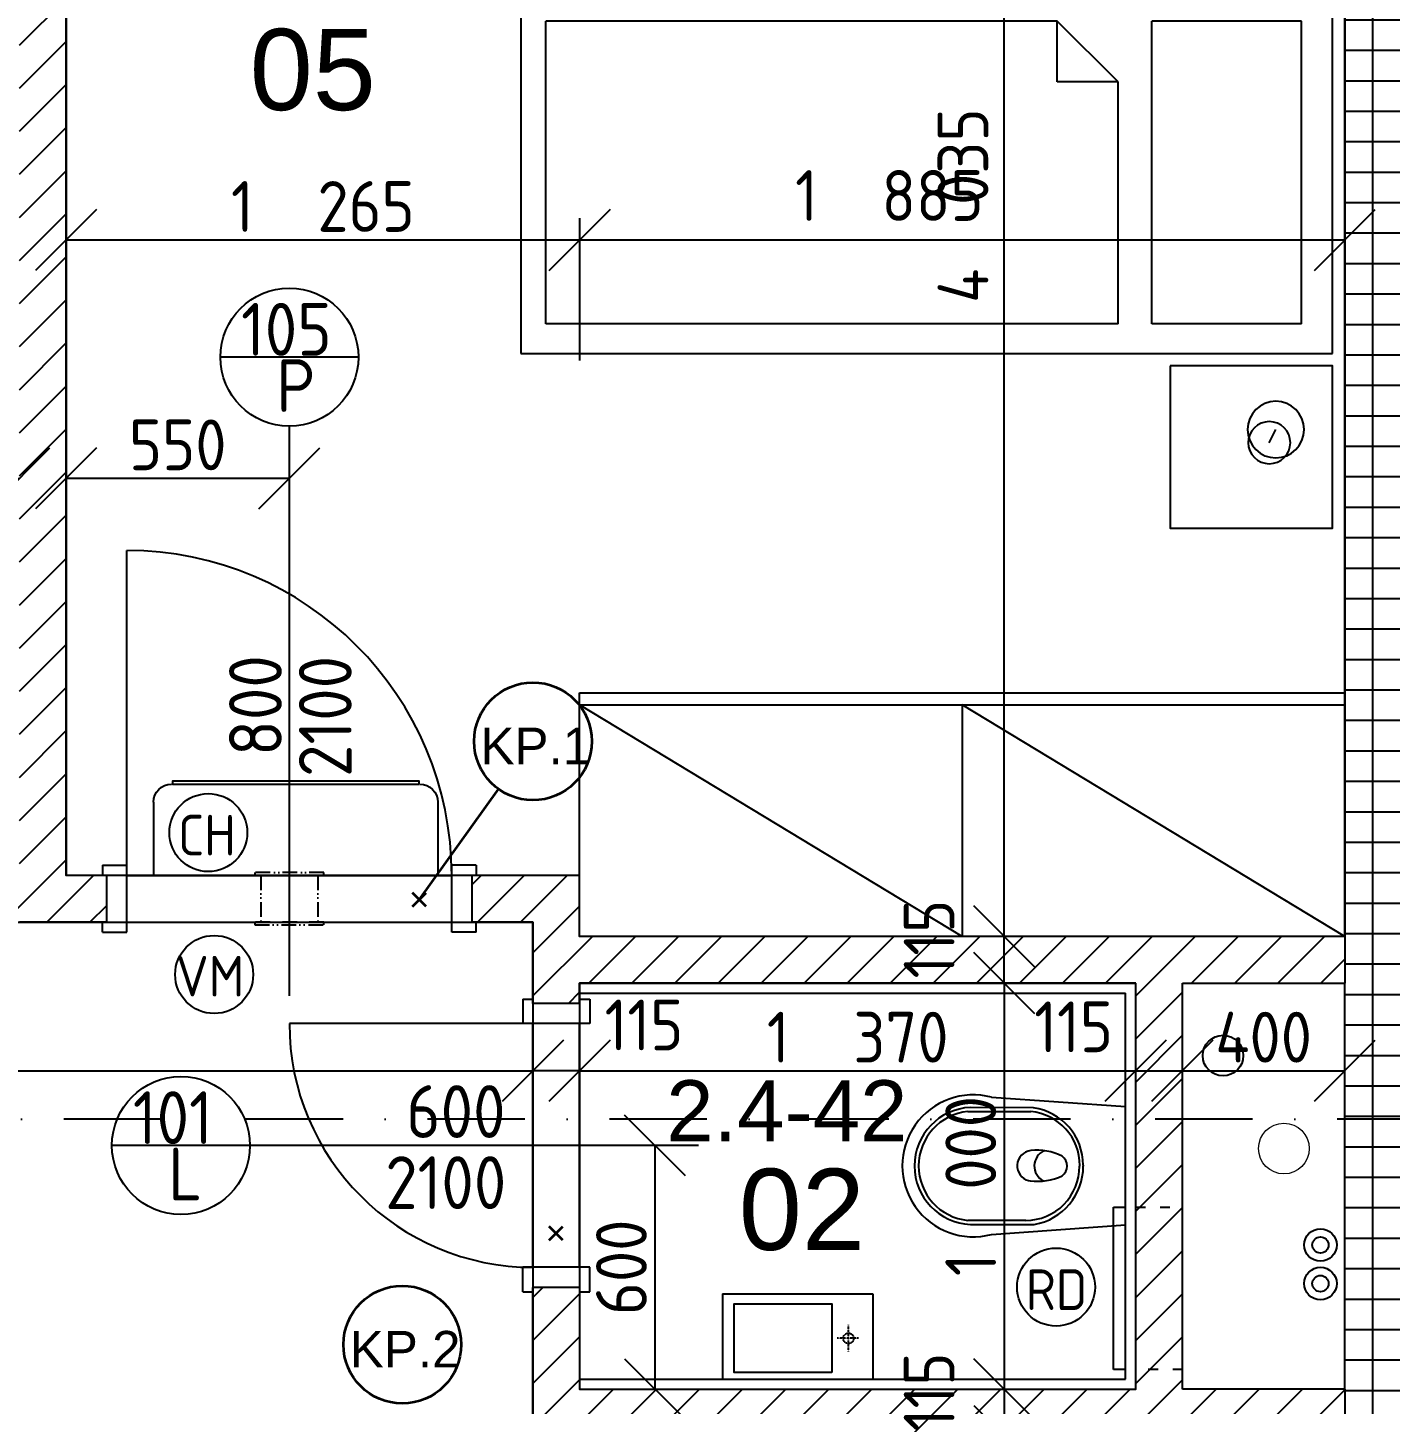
# Model space of a CAD drawing. Extents: x 4511820 to 5180432, y -1526536 to -944957.
# Drawn here: x 5139437 to 5142795, y -1204802 to -1201411 of the extents above; entities that cross this region are included whole.
import ezdxf

# ---------------------------------------------------------------- set-up
doc = ezdxf.new("R2010")
doc.units = 0
doc.header["$MEASUREMENT"] = 0
for name, pattern in [('ACAD_ISO03W100', [30, 12, -18]), ('ACAD_ISO12W100', [22, 12, -3, 0.5, -3, 0.5, -3]), ('BODKOCIARKOVANA_3', [5.6, 3, -1.3, 0, -1.3]), ('DASHED', [0.75, 0.5, -0.25])]:
    doc.linetypes.add(name, pattern=pattern)
doc.layers.get('0').update_dxf_attribs({"linetype": 'CONTINUOUS'})
doc.layers.get('Defpoints').update_dxf_attribs({"color": 61, "linetype": 'CONTINUOUS'})
for name, color, linetype in [('DVERE', 45, 'CONTINUOUS'), ('KÓTY', 4, 'CONTINUOUS'), ('MÚRY', 1, 'CONTINUOUS'), ('osi', 253, 'CONTINUOUS'), ('Plochy', 41, 'CONTINUOUS'), ('POPIS', 7, 'CONTINUOUS'), ('TENKÁ', 7, 'CONTINUOUS'), ('tzb', 153, 'CONTINUOUS'), ('Z-Kúrenie', 101, 'CONTINUOUS'), ('ZARIADENIE', 47, 'CONTINUOUS'), ('ZARIADOVACIE', 144, 'CONTINUOUS'), ('ZZ-chladenie', 133, 'CONTINUOUS'), ('zz-vetr', 52, 'CONTINUOUS'), ('ŠRAFY', 82, 'CONTINUOUS')]:
    doc.layers.add(name, color=color, linetype=linetype)
doc.layers.add('preklady', color=74, linetype='CONTINUOUS', lineweight=35)
doc.layers.add('zz-kanal-splaskova', color=37, linetype='CONTINUOUS', lineweight=18)
doc.styles.add('ARIAL', font='arial.ttf')
doc.styles.add('STYLE1', font='isocp.shx')
doc.dimstyles.new('STANDARD-50', dxfattribs={"dimtxt": 125, "dimasz": 150, "dimexe": 10, "dimexo": 200, "dimgap": 20, "dimtad": 1, "dimdsep": 46, "dimlunit": 6, "dimtxsty": 'STYLE1', "dimblk1": 'OBLIQUE', "dimblk2": 'OBLIQUE', "dimsah": 1, "dimcen": 2.5, "dimse1": 1, "dimse2": 1, "dimadec": 0, "dimazin": 0, "dimtfac": 1, "dimtmove": 1, "dimatfit": 3, "dimldrblk": 'OBLIQUE', "dimfxl": 1, "dimtolj": 1, "dimtzin": 0, "dimarcsym": 0})
pattern_1 = [(45, (515270.5, 214751.965), (-53.0330086, 53.0330086), [])]

# ---------------------------------------------------------------- blocks, each defined once
blk = doc.blocks.new('DVOJPOSTEL')
at = {"layer": 'ZARIADENIE', "ltscale": 0.25}
for p, q in [((4444359, -1314665.2), (4444359, -1312665.2)), ((4444359, -1312665.2), (4446159, -1312665.2)), ((4445259, -1312665.2), (4445259, -1314665.2)), ((4446159, -1312665.2), (4446159, -1314665.2)), ((4444139.6, -1312821.2), (4444171.8, -1312805.1)), ((4446378.4, -1312821.2), (4446346.2, -1312805.1)), ((4446159, -1314665.2), (4444359, -1314665.2))]:
    blk.add_line(p, q, dxfattribs=at)
at = {"layer": 'ZARIADENIE', "color": 76, "ltscale": 0.25}
for p, q in [((4444432.3, -1312741.6), (4445177.9, -1312741.6)), ((4444432.3, -1312741.6), (4444432.3, -1313110.9)), ((4445177.9, -1312741.6), (4445177.9, -1313110.9)), ((4446085.7, -1312741.6), (4445340.1, -1312741.6)), ((4445340.1, -1312741.6), (4445340.1, -1313110.9)), ((4446085.7, -1312741.6), (4446085.7, -1313110.9)), ((4444432.3, -1313110.9), (4445177.9, -1313110.9)), ((4446085.7, -1313110.9), (4445340.1, -1313110.9)), ((4444432.3, -1313193.6), (4444432.3, -1314603.6)), ((4444432.3, -1313193.6), (4445027.9, -1313193.6)), ((4445027.9, -1313193.6), (4445177.9, -1313343.6)), ((4445027.9, -1313193.6), (4445027.9, -1313343.6)), ((4445490.1, -1313193.6), (4445340.1, -1313343.6)), ((4446085.7, -1313193.6), (4445490.1, -1313193.6)), ((4445490.1, -1313193.6), (4445490.1, -1313343.6)), ((4446085.7, -1313193.6), (4446085.7, -1314603.6)), ((4445027.9, -1313343.6), (4445177.9, -1313343.6)), ((4445177.9, -1313343.6), (4445177.9, -1314603.6)), ((4445340.1, -1313343.6), (4445340.1, -1314603.6)), ((4445490.1, -1313343.6), (4445340.1, -1313343.6)), ((4444432.3, -1314603.6), (4445177.9, -1314603.6)), ((4446085.7, -1314603.6), (4445340.1, -1314603.6))]:
    blk.add_line(p, q, dxfattribs=at)
at = {"layer": 'ZARIADENIE'}
for points in [[(4444329, -1313065.2), (4443929, -1313065.2), (4443929, -1312665.2), (4444329, -1312665.2)], [(4446189, -1313065.2), (4446589, -1313065.2), (4446589, -1312665.2), (4446189, -1312665.2)]]:
    blk.add_lwpolyline(points, close=True, dxfattribs=at)
at = {"layer": 'ZARIADENIE', "ltscale": 0.25}
for centre, radius in [((4444171.8, -1312805.1), 69.7), ((4446346.2, -1312805.1), 69.7), ((4444139.6, -1312821.2), 51.9), ((4446378.4, -1312821.2), 51.9)]:
    blk.add_circle(centre, radius, dxfattribs=at)
blk = doc.blocks.new('chladn1')
at = {"layer": 'ZZ-chladenie'}
for p, q in [((5354905.5, -1014715.3), (5355085.5, -1014715.3)), ((5355085.5, -1015416.4), (5355085.5, -1014715.3)), ((5354905.5, -1015416.4), (5355085.5, -1015416.4))]:
    blk.add_line(p, q, dxfattribs=at)
blk.add_lwpolyline([(5354860.5, -1015370), (5354853.8, -1015370), (5354853.8, -1014762.8), (5354860.5, -1014762.8)], close=True, dxfattribs=at)
for centre, start, end in [((5354905.5, -1014760.3), 90, 180), ((5354905.5, -1015371.4), 180, 270)]:
    blk.add_arc(centre, 45, start, end, dxfattribs=at)
blk = doc.blocks.new('_OBLIQUE')
at = {"color": 0, "linetype": 'ByBlock'}
blk.add_line((-0.5, -0.5), (0.5, 0.5), dxfattribs=at)
blk = doc.blocks.new('*D28353')
at = {"layer": 'Defpoints', "color": 0}
for p in [(5139417.5, -1202521.5), (5138792.5, -1202806.4), (5139417.5, -1202806.4)]:
    blk.add_point(p, dxfattribs=at)
at = {"layer": 'KÓTY', "color": 0, "lineweight": -2}
blk.add_line((5138792.5, -1202521.5), (5139417.5, -1202521.5), dxfattribs=at)
at = {"layer": 'KÓTY', "color": 0, "linetype": 'ByBlock', "lineweight": -2, "xscale": 150, "yscale": 150, "zscale": 150, "rotation": 180}
blk.add_blockref('_OBLIQUE', (5138792.5, -1202521.5), dxfattribs=at)
at = {"layer": 'KÓTY', "color": 0, "linetype": 'ByBlock', "lineweight": -2, "xscale": 150, "yscale": 150, "zscale": 150}
blk.add_blockref('_OBLIQUE', (5139417.5, -1202521.5), dxfattribs=at)
at = {"layer": 'KÓTY', "color": 0, "insert": (5139105, -1202439), "char_height": 125, "attachment_point": 5, "style": 'STYLE1'}
blk.add_mtext('\\A1;625', dxfattribs=at)
blk = doc.blocks.new('*D28354')
at = {"layer": 'Defpoints', "color": 0}
for p in [(5139532.5, -1202393.1), (5140082.5, -1202393.1), (5139532.5, -1202521.5)]:
    blk.add_point(p, dxfattribs=at)
at = {"layer": 'KÓTY', "color": 0, "lineweight": -2}
blk.add_line((5140082.5, -1202521.5), (5139532.5, -1202521.5), dxfattribs=at)
at = {"layer": 'KÓTY', "color": 0, "linetype": 'ByBlock', "lineweight": -2, "xscale": 150, "yscale": 150, "zscale": 150, "rotation": 180}
blk.add_blockref('_OBLIQUE', (5139532.5, -1202521.5), dxfattribs=at)
at = {"layer": 'KÓTY', "color": 0, "linetype": 'ByBlock', "lineweight": -2, "xscale": 150, "yscale": 150, "zscale": 150}
blk.add_blockref('_OBLIQUE', (5140082.5, -1202521.5), dxfattribs=at)
at = {"layer": 'KÓTY', "color": 0, "insert": (5139807.5, -1202439), "char_height": 125, "attachment_point": 5, "style": 'STYLE1'}
blk.add_mtext('\\A1;550', dxfattribs=at)
blk = doc.blocks.new('*D28385')
at = {"layer": 'Defpoints', "color": 0}
for p in [(5142167.5, -1203764.2), (5141843.5, -1204764.2), (5142167.5, -1204764.2)]:
    blk.add_point(p, dxfattribs=at)
at = {"layer": 'KÓTY', "color": 0, "lineweight": -2}
blk.add_line((5141843.5, -1203764.2), (5141843.5, -1204764.2), dxfattribs=at)
at = {"layer": 'KÓTY', "color": 0, "linetype": 'ByBlock', "lineweight": -2, "xscale": 150, "yscale": 150, "zscale": 150}
for p, rotation in [((5141843.5, -1203764.2), 90), ((5141843.5, -1204764.2), 270)]:
    blk.add_blockref('_OBLIQUE', p, dxfattribs=dict(at, rotation=rotation))
at = {"layer": 'KÓTY', "color": 0, "insert": (5141761, -1204264.2), "char_height": 125, "attachment_point": 5, "rotation": 90, "style": 'STYLE1'}
blk.add_mtext('\\A1;1ﾠ000', dxfattribs=at)
blk = doc.blocks.new('*D28386')
at = {"layer": 'Defpoints', "color": 0}
for p in [(5140797.5, -1203764.2), (5142167.5, -1203764.2), (5142167.5, -1203980)]:
    blk.add_point(p, dxfattribs=at)
at = {"layer": 'KÓTY', "color": 0, "lineweight": -2}
blk.add_line((5140797.5, -1203980), (5142167.5, -1203980), dxfattribs=at)
at = {"layer": 'KÓTY', "color": 0, "linetype": 'ByBlock', "lineweight": -2, "xscale": 150, "yscale": 150, "zscale": 150, "rotation": 180}
blk.add_blockref('_OBLIQUE', (5140797.5, -1203980), dxfattribs=at)
at = {"layer": 'KÓTY', "color": 0, "linetype": 'ByBlock', "lineweight": -2, "xscale": 150, "yscale": 150, "zscale": 150}
blk.add_blockref('_OBLIQUE', (5142167.5, -1203980), dxfattribs=at)
at = {"layer": 'KÓTY', "color": 0, "insert": (5141482.5, -1203897.5), "char_height": 125, "attachment_point": 5, "style": 'STYLE1'}
blk.add_mtext('\\A1;1ﾠ370', dxfattribs=at)
blk = doc.blocks.new('*D28387')
at = {"layer": 'Defpoints', "color": 0}
for p in [(5142167.5, -1203764.2), (5142282.5, -1203764.2), (5142282.5, -1203980)]:
    blk.add_point(p, dxfattribs=at)
at = {"layer": 'KÓTY', "color": 0, "lineweight": -2}
blk.add_line((5142167.5, -1203980), (5142282.5, -1203980), dxfattribs=at)
at = {"layer": 'KÓTY', "color": 0, "linetype": 'ByBlock', "lineweight": -2, "xscale": 150, "yscale": 150, "zscale": 150, "rotation": 180}
blk.add_blockref('_OBLIQUE', (5142167.5, -1203980), dxfattribs=at)
at = {"layer": 'KÓTY', "color": 0, "linetype": 'ByBlock', "lineweight": -2, "xscale": 150, "yscale": 150, "zscale": 150}
blk.add_blockref('_OBLIQUE', (5142282.5, -1203980), dxfattribs=at)
at = {"layer": 'KÓTY', "color": 0, "insert": (5142014.5, -1203872), "char_height": 125, "attachment_point": 5, "style": 'STYLE1'}
blk.add_mtext('\\A1;115', dxfattribs=at)
blk = doc.blocks.new('*D28388')
at = {"layer": 'Defpoints', "color": 0}
for p in [(5142282.5, -1203764.2), (5142682.5, -1203764.2), (5142682.5, -1203980)]:
    blk.add_point(p, dxfattribs=at)
at = {"layer": 'KÓTY', "color": 0, "lineweight": -2}
blk.add_line((5142282.5, -1203980), (5142682.5, -1203980), dxfattribs=at)
at = {"layer": 'KÓTY', "color": 0, "linetype": 'ByBlock', "lineweight": -2, "xscale": 150, "yscale": 150, "zscale": 150, "rotation": 180}
blk.add_blockref('_OBLIQUE', (5142282.5, -1203980), dxfattribs=at)
at = {"layer": 'KÓTY', "color": 0, "linetype": 'ByBlock', "lineweight": -2, "xscale": 150, "yscale": 150, "zscale": 150}
blk.add_blockref('_OBLIQUE', (5142682.5, -1203980), dxfattribs=at)
at = {"layer": 'KÓTY', "color": 0, "insert": (5142482.5, -1203897.5), "char_height": 125, "attachment_point": 5, "style": 'STYLE1'}
blk.add_mtext('\\A1;400', dxfattribs=at)
blk = doc.blocks.new('*D28389')
at = {"layer": 'Defpoints', "color": 0}
for p in [(5140797.5, -1201934.5), (5139532.5, -1203861.2), (5140797.5, -1203861.2)]:
    blk.add_point(p, dxfattribs=at)
at = {"layer": 'KÓTY', "color": 0, "lineweight": -2}
blk.add_line((5139532.5, -1201934.5), (5140797.5, -1201934.5), dxfattribs=at)
at = {"layer": 'KÓTY', "color": 0, "linetype": 'ByBlock', "lineweight": -2, "xscale": 150, "yscale": 150, "zscale": 150, "rotation": 180}
blk.add_blockref('_OBLIQUE', (5139532.5, -1201934.5), dxfattribs=at)
at = {"layer": 'KÓTY', "color": 0, "linetype": 'ByBlock', "lineweight": -2, "xscale": 150, "yscale": 150, "zscale": 150}
blk.add_blockref('_OBLIQUE', (5140797.5, -1201934.5), dxfattribs=at)
at = {"layer": 'KÓTY', "color": 0, "insert": (5140165, -1201852), "char_height": 125, "attachment_point": 5, "style": 'STYLE1'}
blk.add_mtext('\\A1;1ﾠ265', dxfattribs=at)
blk = doc.blocks.new('*D28390')
at = {"layer": 'Defpoints', "color": 0}
for p in [(5142682.5, -1201934.5), (5140797.5, -1203861.2), (5142682.5, -1203861.2)]:
    blk.add_point(p, dxfattribs=at)
at = {"layer": 'KÓTY', "color": 0, "lineweight": -2}
blk.add_line((5140797.5, -1201934.5), (5142682.5, -1201934.5), dxfattribs=at)
at = {"layer": 'KÓTY', "color": 0, "linetype": 'ByBlock', "lineweight": -2, "xscale": 150, "yscale": 150, "zscale": 150, "rotation": 180}
blk.add_blockref('_OBLIQUE', (5140797.5, -1201934.5), dxfattribs=at)
at = {"layer": 'KÓTY', "color": 0, "linetype": 'ByBlock', "lineweight": -2, "xscale": 150, "yscale": 150, "zscale": 150}
blk.add_blockref('_OBLIQUE', (5142682.5, -1201934.5), dxfattribs=at)
at = {"layer": 'KÓTY', "color": 0, "insert": (5141560.5, -1201825), "char_height": 125, "attachment_point": 5, "style": 'STYLE1'}
blk.add_mtext('\\A1;1ﾠ885', dxfattribs=at)
blk = doc.blocks.new('*D28391')
at = {"layer": 'Defpoints', "color": 0}
for p in [(5141843.5, -1203649.2), (5142167.5, -1203649.2), (5142167.5, -1203764.2)]:
    blk.add_point(p, dxfattribs=at)
at = {"layer": 'KÓTY', "color": 0, "lineweight": -2}
blk.add_line((5141843.5, -1203764.2), (5141843.5, -1203649.2), dxfattribs=at)
at = {"layer": 'KÓTY', "color": 0, "linetype": 'ByBlock', "lineweight": -2, "xscale": 150, "yscale": 150, "zscale": 150}
for p, rotation in [((5141843.5, -1203649.2), 90), ((5141843.5, -1203764.2), 270)]:
    blk.add_blockref('_OBLIQUE', p, dxfattribs=dict(at, rotation=rotation))
at = {"layer": 'KÓTY', "color": 0, "insert": (5141658.5, -1203656), "char_height": 125, "attachment_point": 5, "rotation": 90, "style": 'STYLE1'}
blk.add_mtext('\\A1;115', dxfattribs=at)
blk = doc.blocks.new('*D28392')
at = {"layer": 'Defpoints', "color": 0}
for p in [(5141843.5, -1199614.2), (5142682.5, -1199614.2), (5142682.5, -1203649.2)]:
    blk.add_point(p, dxfattribs=at)
at = {"layer": 'KÓTY', "color": 0, "lineweight": -2}
blk.add_line((5141843.5, -1203649.2), (5141843.5, -1199614.2), dxfattribs=at)
at = {"layer": 'KÓTY', "color": 0, "linetype": 'ByBlock', "lineweight": -2, "xscale": 150, "yscale": 150, "zscale": 150}
for p, rotation in [((5141843.5, -1199614.2), 90), ((5141843.5, -1203649.2), 270)]:
    blk.add_blockref('_OBLIQUE', p, dxfattribs=dict(at, rotation=rotation))
at = {"layer": 'KÓTY', "color": 0, "insert": (5141742, -1201850), "char_height": 125, "attachment_point": 5, "rotation": 90, "style": 'STYLE1'}
blk.add_mtext('\\A1;4ﾠ035', dxfattribs=at)
blk = doc.blocks.new('*D28397')
at = {"layer": 'Defpoints', "color": 0}
for p in [(5136342.5, -1203614.2), (5140682.5, -1203614.2), (5140682.5, -1203980)]:
    blk.add_point(p, dxfattribs=at)
at = {"layer": 'KÓTY', "color": 0, "lineweight": -2}
blk.add_line((5136342.5, -1203980), (5140682.5, -1203980), dxfattribs=at)
at = {"layer": 'KÓTY', "color": 0, "linetype": 'ByBlock', "lineweight": -2, "xscale": 150, "yscale": 150, "zscale": 150, "rotation": 180}
blk.add_blockref('_OBLIQUE', (5136342.5, -1203980), dxfattribs=at)
at = {"layer": 'KÓTY', "color": 0, "linetype": 'ByBlock', "lineweight": -2, "xscale": 150, "yscale": 150, "zscale": 150}
blk.add_blockref('_OBLIQUE', (5140682.5, -1203980), dxfattribs=at)
at = {"layer": 'KÓTY', "color": 0, "insert": (5138512.5, -1203897.5), "char_height": 125, "attachment_point": 5, "style": 'STYLE1'}
blk.add_mtext('\\A1;4ﾠ340', dxfattribs=at)
blk = doc.blocks.new('*D28398')
at = {"layer": 'Defpoints', "color": 0}
for p in [(5140682.5, -1203980), (5140682.5, -1203980), (5140797.5, -1203980)]:
    blk.add_point(p, dxfattribs=at)
at = {"layer": 'KÓTY', "color": 0, "lineweight": -2}
blk.add_line((5140797.5, -1203980), (5140682.5, -1203980), dxfattribs=at)
at = {"layer": 'KÓTY', "color": 0, "linetype": 'ByBlock', "lineweight": -2, "xscale": 150, "yscale": 150, "zscale": 150, "rotation": 180}
blk.add_blockref('_OBLIQUE', (5140682.5, -1203980), dxfattribs=at)
at = {"layer": 'KÓTY', "color": 0, "linetype": 'ByBlock', "lineweight": -2, "xscale": 150, "yscale": 150, "zscale": 150}
blk.add_blockref('_OBLIQUE', (5140797.5, -1203980), dxfattribs=at)
at = {"layer": 'KÓTY', "color": 0, "insert": (5140956, -1203867.5), "char_height": 125, "attachment_point": 5, "style": 'STYLE1'}
blk.add_mtext('\\A1;115', dxfattribs=at)
blk = doc.blocks.new('*D28399')
at = {"layer": 'Defpoints', "color": 0}
for p in [(5140797.5, -1204164.2), (5140797.5, -1204764.2), (5140983, -1204764.2)]:
    blk.add_point(p, dxfattribs=at)
at = {"layer": 'KÓTY', "color": 0, "lineweight": -2}
blk.add_line((5140983, -1204164.2), (5140983, -1204764.2), dxfattribs=at)
at = {"layer": 'KÓTY', "color": 0, "linetype": 'ByBlock', "lineweight": -2, "xscale": 150, "yscale": 150, "zscale": 150}
for p, rotation in [((5140983, -1204164.2), 90), ((5140983, -1204764.2), 270)]:
    blk.add_blockref('_OBLIQUE', p, dxfattribs=dict(at, rotation=rotation))
at = {"layer": 'KÓTY', "color": 0, "insert": (5140900.5, -1204464.2), "char_height": 125, "attachment_point": 5, "rotation": 90, "style": 'STYLE1'}
blk.add_mtext('\\A1;600', dxfattribs=at)
blk = doc.blocks.new('*D28401')
at = {"layer": 'Defpoints', "color": 0}
for p in [(5142682.5, -1204764.2), (5141843.5, -1204879.2), (5142682.5, -1204879.2)]:
    blk.add_point(p, dxfattribs=at)
at = {"layer": 'KÓTY', "color": 0, "lineweight": -2}
blk.add_line((5141843.5, -1204764.2), (5141843.5, -1204879.2), dxfattribs=at)
at = {"layer": 'KÓTY', "color": 0, "linetype": 'ByBlock', "lineweight": -2, "xscale": 150, "yscale": 150, "zscale": 150}
for p, rotation in [((5141843.5, -1204764.2), 90), ((5141843.5, -1204879.2), 270)]:
    blk.add_blockref('_OBLIQUE', p, dxfattribs=dict(at, rotation=rotation))
at = {"layer": 'KÓTY', "color": 0, "insert": (5141658.5, -1204771), "char_height": 125, "attachment_point": 5, "rotation": 90, "style": 'STYLE1'}
blk.add_mtext('\\A1;115', dxfattribs=at)

msp = doc.modelspace()

# ---------------------------------------------------------------- hatches: boundary and pattern name
at = {"layer": 'ŠRAFY', "ltscale": 0.25}
h = msp.add_hatch(dxfattribs=at)
h.set_pattern_fill('ANSI31', color=256, scale=600, style=0)
h.set_pattern_definition(pattern_1)
h.paths.add_polyline_path([(5139417.5, -1203499.226), (5139242.5, -1203499.226), (5139242.5, -1203614.226), (5139417.5, -1203614.226), (5139632.5, -1203614.226), (5139632.5, -1203499.226), (5139532.5, -1203499.226), (5139532.5, -1199614.226), (5139417.5, -1199614.226)])
h = msp.add_hatch(dxfattribs=at)
h.set_pattern_fill('ANSI37', color=256, scale=600, angle=45)
h.set_pattern_definition([(90, (-3307273.674, 579782.7), (-75, 1e-14), []), (180, (-3307273.674, 579782.7), (-1e-14, -75), [])])
h.paths.add_polyline_path([(5147482.5, -1210349.226), (5147482.5, -1210234.226), (5146212.5, -1210234.226), (5146097.5, -1210234.226), (5145097.5, -1210234.226), (5144982.5, -1210234.226), (5142982.5, -1210234.226), (5142982.5, -1208499.226), (5142982.5, -1208384.226), (5142982.5, -1207374.226), (5142982.5, -1207234.226), (5142982.5, -1199614.226), (5142682.5, -1199614.226), (5142682.5, -1203649.226), (5142682.5, -1203764.226), (5142682.5, -1204764.226), (5142682.5, -1204879.226), (5142682.5, -1207129.226), (5142682.5, -1207244.226), (5142682.5, -1212534.226), (5142982.5, -1212534.226), (5142982.5, -1210534.226), (5147232.5, -1210534.226), (5147482.5, -1210534.226)])
h = msp.add_hatch(dxfattribs=at)
h.set_pattern_fill('ANSI31', color=256, scale=600, style=0)
h.set_pattern_definition(pattern_1)
h.paths.add_polyline_path([(5142682.5, -1204764.226), (5142282.5, -1204764.226), (5142282.5, -1203764.226), (5142682.5, -1203764.226), (5142682.5, -1203649.226), (5140797.5, -1203649.226), (5140797.5, -1203499.226), (5140532.5, -1203499.226), (5140532.5, -1203614.226), (5140682.5, -1203614.226), (5140682.5, -1203814.226), (5140797.5, -1203814.226), (5140797.5, -1203764.226), (5142167.5, -1203764.226), (5142167.5, -1204764.226), (5140797.5, -1204764.226), (5140797.5, -1204514.226), (5140682.5, -1204514.226), (5140682.5, -1205514.226), (5140797.5, -1205514.226), (5140797.5, -1204879.226), (5142682.5, -1204879.226)])

# ---------------------------------------------------------------- linework, layer by layer
at = {"layer": 'DVERE', "ltscale": 0.25}
for p, q in [((5140252.5, -1202223.07), (5139912.5, -1202223.07)), ((5140082.5, -1203795.726), (5140082.5, -1202393.07)), ((5139682.5, -1203499.226), (5139682.5, -1202699.226)), ((5139622.5, -1203474.226), (5139682.5, -1203474.226)), ((5139622.5, -1203474.226), (5139622.5, -1203499.226)), ((5139682.5, -1203639.226), (5139682.5, -1203474.226)), ((5140542.5, -1203474.226), (5140482.5, -1203474.226)), ((5140482.5, -1203639.226), (5140482.5, -1203474.226)), ((5140542.5, -1203474.226), (5140542.5, -1203499.226)), ((5139682.5, -1203499.226), (5140482.5, -1203499.226)), ((5139622.5, -1203639.226), (5139622.5, -1203614.226)), ((5139682.5, -1203614.226), (5140482.5, -1203614.226)), ((5140542.5, -1203639.226), (5140542.5, -1203614.226)), ((5139622.5, -1203639.226), (5139682.5, -1203639.226)), ((5140542.5, -1203639.226), (5140482.5, -1203639.226)), ((5140657.5, -1203804.226), (5140657.5, -1203864.226)), ((5140657.5, -1203804.226), (5140682.5, -1203804.226)), ((5140797.5, -1203804.226), (5140822.5, -1203804.226)), ((5140822.5, -1203804.226), (5140822.5, -1203864.226)), ((5140682.5, -1203864.226), (5140082.5, -1203864.226)), ((5140822.5, -1203864.226), (5140657.5, -1203864.226)), ((5140682.5, -1204464.226), (5140682.5, -1203864.226)), ((5140797.5, -1204464.226), (5140797.5, -1203864.226)), ((5139985.5, -1204164.226), (5139645.5, -1204164.226)), ((5141090.156, -1204164.226), (5139985.5, -1204164.226)), ((5140657.5, -1204524.226), (5140657.5, -1204464.226)), ((5140822.5, -1204464.226), (5140657.5, -1204464.226)), ((5140822.5, -1204524.226), (5140822.5, -1204464.226)), ((5140657.5, -1204524.226), (5140682.5, -1204524.226)), ((5140797.5, -1204524.226), (5140822.5, -1204524.226))]:
    msp.add_line(p, q, dxfattribs=at)
for centre in [(5140082.5, -1202223.07), (5139815.5, -1204164.226)]:
    msp.add_circle(centre, 170, dxfattribs=at)
for centre, radius, start, end in [((5139682.5, -1203499.226), 800, 0, 90), ((5140682.5, -1203864.226), 600, 180, 270)]:
    msp.add_arc(centre, radius, start, end, dxfattribs=at)
at = {"layer": 'KÓTY', "ltscale": 0.25}
msp.add_line((5140797.5, -1201881.132), (5140797.5, -1202231.132), dxfattribs=at)
at = {"layer": 'MÚRY'}
for p, q in [((5139532.5, -1199614.226), (5139532.5, -1203499.226)), ((5142682.5, -1203649.226), (5142682.5, -1199614.226)), ((5142682.5, -1204764.226), (5142682.5, -1203764.226)), ((5142682.5, -1204764.226), (5142282.5, -1204764.226))]:
    msp.add_line(p, q, dxfattribs=at)
at = {"layer": 'MÚRY', "ltscale": 0.25}
for p, q in [((5139632.5, -1203499.226), (5139532.5, -1203499.226)), ((5139632.5, -1203614.226), (5139632.5, -1203499.226)), ((5140532.5, -1203614.226), (5140532.5, -1203499.226)), ((5140797.5, -1203499.226), (5140532.5, -1203499.226)), ((5140797.5, -1203649.226), (5140797.5, -1203499.226)), ((5139632.5, -1203614.226), (5139417.5, -1203614.226)), ((5140682.5, -1203614.226), (5140532.5, -1203614.226)), ((5140682.5, -1203814.226), (5140682.5, -1203614.226)), ((5142682.5, -1203649.226), (5140797.5, -1203649.226)), ((5140797.5, -1203814.226), (5140797.5, -1203764.226)), ((5140797.5, -1203764.226), (5142167.5, -1203764.226)), ((5142167.5, -1204764.226), (5142167.5, -1203764.226)), ((5142282.5, -1203764.226), (5142682.5, -1203764.226)), ((5142282.5, -1204764.226), (5142282.5, -1203764.226)), ((5140797.5, -1203814.226), (5140682.5, -1203814.226)), ((5140682.5, -1205514.226), (5140682.5, -1204514.226)), ((5140797.5, -1204514.226), (5140682.5, -1204514.226)), ((5140797.5, -1204514.226), (5140797.5, -1204764.226)), ((5140797.5, -1204764.226), (5142167.5, -1204764.226))]:
    msp.add_line(p, q, dxfattribs=at)
at = {"layer": 'osi', "linetype": 'BODKOCIARKOVANA_3', "ltscale": 80}
msp.add_line((5157242.5, -1204099.226), (5093572.5, -1204099.226), dxfattribs=at)
at = {"layer": 'Plochy'}
for points in [[(5139532.5, -1199614.226), (5142682.5, -1199614.226), (5142682.5, -1203649.226), (5140797.5, -1203649.226), (5140797.5, -1203499.226), (5139532.5, -1203499.226)], [(5136642.5, -1205314.226), (5136642.5, -1204659.226), (5136342.5, -1204659.226), (5136342.5, -1203614.226), (5140682.5, -1203614.226), (5140682.5, -1207129.226), (5139492.5, -1207129.226), (5139492.5, -1206154.226), (5139607.5, -1206154.226), (5139607.5, -1205314.226)], [(5142167.5, -1203764.226), (5140797.5, -1203764.226), (5140797.5, -1204764.226), (5142167.5, -1204764.226)]]:
    msp.add_lwpolyline(points, close=True, dxfattribs=at)
at = {"layer": 'preklady'}
for p, q in [((5140402.501, -1203559.035), (5140597.935, -1203286.822)), ((5140385.883, -1203575.652), (5140419.117, -1203542.418)), ((5140419.118, -1203575.652), (5140385.884, -1203542.418)), ((5140722.883, -1204397.152), (5140756.117, -1204363.918)), ((5140756.118, -1204397.152), (5140722.884, -1204363.918))]:
    msp.add_line(p, q, dxfattribs=at)
at = {"layer": 'preklady', "ltscale": 0.25}
for centre in [(5140682.5, -1203169.035), (5140360.715, -1204654.573)]:
    msp.add_circle(centre, 145, dxfattribs=at)
at = {"layer": 'TENKÁ'}
for p, q in [((5142682.5, -1203649.226), (5142682.5, -1203764.226)), ((5142682.5, -1204764.226), (5142682.5, -1204879.226))]:
    msp.add_line(p, q, dxfattribs=at)
at = {"layer": 'TENKÁ', "ltscale": 0.25}
for p, q in [((5140797.5, -1203789.226), (5142142.5, -1203789.226)), ((5142142.5, -1204739.226), (5142142.5, -1203789.226)), ((5140797.5, -1204739.226), (5142142.5, -1204739.226))]:
    msp.add_line(p, q, dxfattribs=at)
at = {"layer": 'tzb'}
for p, q in [((5142112.5, -1204715.89), (5142112.5, -1204315.89)), ((5142112.5, -1204315.89), (5142142.5, -1204315.89)), ((5142142.5, -1204715.89), (5142112.5, -1204715.89))]:
    msp.add_line(p, q, dxfattribs=at)
at = {"layer": 'tzb', "linetype": 'ACAD_ISO03W100', "ltscale": 2}
for p, q in [((5142167.5, -1204315.89), (5142282.5, -1204315.89)), ((5142282.5, -1204715.89), (5142167.5, -1204715.89))]:
    msp.add_line(p, q, dxfattribs=at)
at = {"layer": 'tzb'}
msp.add_circle((5141971.272, -1204512.895), 96, dxfattribs=at)
at = {"layer": 'Z-Kúrenie'}
for centre, radius in [((5142622.5, -1204409.226), 40), ((5142622.5, -1204409.226), 20), ((5142622.5, -1204504.226), 40), ((5142622.5, -1204504.226), 20)]:
    msp.add_circle(centre, radius, dxfattribs=at)
at = {"layer": 'ZARIADENIE'}
for p, q in [((5140797.5, -1203499.226), (5140797.5, -1203049.226)), ((5140797.5, -1203049.226), (5142682.5, -1203049.226)), ((5140797.5, -1203079.226), (5142682.5, -1203079.226)), ((5141740, -1203649.226), (5140797.5, -1203079.226)), ((5142682.5, -1203649.226), (5141740, -1203079.226)), ((5141740, -1203079.226), (5141740, -1203649.226))]:
    msp.add_line(p, q, dxfattribs=at)
at = {"layer": 'ZARIADOVACIE'}
for p, q in [((5141812.502, -1204045.413), (5142142.5, -1204068.489)), ((5141754.036, -1204080.579), (5141908.697, -1204080.579)), ((5141915.366, -1204071.682), (5141760.21, -1204070.555)), ((5141896.858, -1204348.589), (5141754.036, -1204348.589)), ((5141760.21, -1204358.444), (5141917.619, -1204358.444)), ((5141812.501, -1204383.039), (5142142.5, -1204359.964))]:
    msp.add_line(p, q, dxfattribs=at)
at = {"layer": 'ZARIADOVACIE', "linetype": 'Continuous'}
for p, q in [((5142029.532, -1204214.226), (5142028.71, -1204215.122)), ((5142037.62, -1204212.528), (5142038.184, -1204215.344)), ((5141903.502, -1204250.79), (5141907.212, -1204250.952)), ((5141149.5, -1204529.226), (5141519.5, -1204529.226)), ((5141149.5, -1204529.226), (5141149.5, -1204739.226)), ((5141519.5, -1204529.226), (5141519.5, -1204739.226))]:
    msp.add_line(p, q, dxfattribs=at)
at = {"layer": 'ZARIADOVACIE', "linetype": 'DASHED'}
for p, q in [((5141459.751, -1204671.528), (5141459.751, -1204605.801)), ((5141484.399, -1204638.664), (5141432.365, -1204638.664))]:
    msp.add_line(p, q, dxfattribs=at)
at = {"layer": 'ZARIADOVACIE', "linetype": 'Continuous'}
msp.add_lwpolyline([(5141418.931, -1204723.5), (5141178.604, -1204723.5), (5141178.604, -1204553.828), (5141418.931, -1204553.828)], close=True, dxfattribs=at)
at = {"layer": 'ZARIADOVACIE', "linetype": 'DASHED'}
msp.add_circle((5141459.752, -1204638.978), 12.931, dxfattribs=at)
at = {"layer": 'ZARIADOVACIE', "linetype": 'Continuous'}
for centre, radius, start, end in [((5141767.268, -1204214.226), 174.768, 74.999903, 284.999834), ((5141766.584, -1204214.5), 144.085, 92.535471, 267.464529), ((5141767.144, -1204214.584), 134.645, 95.586614, 264.413386), ((5141896.235, -1204213.296), 133.3, 359.600093, 84.635422), ((5141896.92, -1204211.174), 140.707, 359.449007, 82.467037), ((5141913.188, -1204214.226), 37.825, 96.725682, 255.163801), ((5141924.583, -1204310), 134.275, 62.591351, 96.76835), ((5141958.903, -1204214.794), 41.261, 113.590956, 243.232972), ((5141968.792, -1204214.722), 29.701, 305.733795, 53.655963), ((5141896.837, -1204216.706), 131.883, 270.009129, 0.688221), ((5141893.356, -1204215.663), 144.828, 279.644186, 0.125906), ((5141926.592, -1204114.113), 138.205, 261.939221, 295.522023)]:
    msp.add_arc(centre, radius, start, end, dxfattribs=at)
at = {"layer": 'ZZ-chladenie'}
msp.add_circle((5139882.848, -1203393.722), 96, dxfattribs=at)
at = {"layer": 'zz-kanal-splaskova'}
msp.add_circle((5142532.5, -1204171.726), 62.5, dxfattribs=at)
at = {"layer": 'zz-vetr', "linetype": 'ACAD_ISO12W100', "lineweight": -2, "ltscale": 3}
for p, q in [((5140012.5, -1203499.226), (5140012.5, -1203614.226)), ((5140152.5, -1203499.226), (5140152.5, -1203614.226))]:
    msp.add_line(p, q, dxfattribs=at)
for points in [[(5140167.5, -1203499.226), (5140167.5, -1203492.226), (5139997.5, -1203492.226), (5139997.5, -1203499.226)], [(5140167.5, -1203621.226), (5140167.5, -1203614.226), (5139997.5, -1203614.226), (5139997.5, -1203621.226)]]:
    msp.add_lwpolyline(points, close=True, dxfattribs=at)
at = {"layer": 'zz-vetr'}
for centre, radius in [((5139897.293, -1203743.225), 96), ((5142382.5, -1203942.829), 50)]:
    msp.add_circle(centre, radius, dxfattribs=at)

# ---------------------------------------------------------------- block references
at = {"layer": 'ZARIADENIE', "color": 2, "xscale": -1, "rotation": 270}
msp.add_blockref('DVOJPOSTEL', (6455317.691, -5646573.226), dxfattribs=at)
at = {"layer": 'ZZ-chladenie', "xscale": -1, "rotation": 89.9999999999999}
msp.add_blockref('chladn1', (4125032.189, 4151586.274), dxfattribs=at)

# ---------------------------------------------------------------- texts
at = {"layer": 'DVERE', "style": 'STYLE1'}
for s, p in [('105', (5139963.47, -1202219.57)), ('P', (5140050.47, -1202358.207)), ('101', (5139696.97, -1204160.726)), ('L', (5139783.97, -1204299.363))]:
    msp.add_text(s, height=130, dxfattribs=at).set_placement(p)
at = {"layer": 'POPIS', "lineweight": 40, "ltscale": 0.25, "style": 'ARIAL'}
for s, height, p in [('05', 200, (5139984.811, -1201614.703)), ('2.4-42', 150, (5141010.911, -1204153.614)), ('02', 200, (5141189.588, -1204421.415))]:
    msp.add_text(s, height=height, dxfattribs=at).set_placement(p)
at = {"layer": 'preklady', "linetype": 'Continuous', "lineweight": 20, "style": 'ARIAL'}
for s, p in [('KP.1', (5140553.236, -1203225.291)), ('KP.2', (5140231.451, -1204710.829))]:
    msp.add_text(s, height=90, dxfattribs=at).set_placement(p)
at = {"layer": 'TENKÁ', "linetype": 'Continuous', "style": 'STYLE1'}
for s, p in [('800', (5140063.917, -1203205.043)), ('2100', (5140236.024, -1203256.817))]:
    msp.add_text(s, height=130, rotation=90, dxfattribs=at).set_placement(p)
for s, p in [('600', (5140370.429, -1204145.643)), ('2100', (5140318.655, -1204320.75))]:
    msp.add_text(s, height=130, dxfattribs=at).set_placement(p)
at = {"layer": 'tzb', "style": 'STYLE1'}
msp.add_text('RD', height=100, dxfattribs=at).set_placement((5141896.645, -1204569.094))
at = {"layer": 'ZZ-chladenie', "style": 'STYLE1'}
msp.add_text('CH', height=100, dxfattribs=at).set_placement((5139808.221, -1203449.921))
at = {"layer": 'zz-vetr', "style": 'STYLE1'}
msp.add_text('VM', height=100, dxfattribs=at).set_placement((5139802.986, -1203797.238))

# ---------------------------------------------------------------- dimensions: what is measured, and where the dimension line sits
at = {"layer": 'KÓTY'}
dim = msp.add_linear_dim(base=(5141843.5, -1199614.226), p1=(5142682.5, -1203649.226), p2=(5142682.5, -1199614.226), angle=90, dimstyle='STANDARD-50', dxfattribs=at)
dim.commit()
dim.dimension.update_dxf_attribs({"geometry": '*D28392', "text_midpoint": (5141824.5, -1201850.035), "dimtype": 160})
for base, p1, p2, picture, middle in [((5142682.5, -1201934.535), (5140797.5, -1203861.226), (5142682.5, -1203861.226), '*D28390', (5141560.5, -1201907.535)), ((5140682.5, -1203980.035), (5140797.5, -1203980.035), (5140682.5, -1203980.035), '*D28398', (5140956, -1203950.035)), ((5142282.5, -1203980.035), (5142167.5, -1203764.226), (5142282.5, -1203764.226), '*D28387', (5142014.5, -1203954.535))]:
    dim = msp.add_linear_dim(base=base, p1=p1, p2=p2, dimstyle='STANDARD-50', dxfattribs=at)
    dim.commit()
    dim.dimension.update_dxf_attribs({"geometry": picture, "text_midpoint": middle, "dimtype": 160})
for base, p1, p2, picture, middle in [((5140797.5, -1201934.535), (5139532.5, -1203861.226), (5140797.5, -1203861.226), '*D28389', (5140165, -1201851.992)), ((5139417.5, -1202521.535), (5138792.5, -1202806.406), (5139417.5, -1202806.406), '*D28353', (5139105, -1202439.035)), ((5139532.5, -1202521.535), (5140082.5, -1202393.07), (5139532.5, -1202393.07), '*D28354', (5139807.5, -1202439.035)), ((5140682.5, -1203980.035), (5136342.5, -1203614.226), (5140682.5, -1203614.226), '*D28397', (5138512.5, -1203897.492)), ((5142167.5, -1203980.035), (5140797.5, -1203764.226), (5142167.5, -1203764.226), '*D28386', (5141482.5, -1203897.492)), ((5142682.5, -1203980.035), (5142282.5, -1203764.226), (5142682.5, -1203764.226), '*D28388', (5142482.5, -1203897.535))]:
    dim = msp.add_linear_dim(base=base, p1=p1, p2=p2, dimstyle='STANDARD-50', dxfattribs=at)
    dim.commit()
    dim.dimension.update_dxf_attribs({"geometry": picture, "text_midpoint": middle})
for base, p1, p2, picture, middle in [((5141843.5, -1203649.226), (5142167.5, -1203764.226), (5142167.5, -1203649.226), '*D28391', (5141658.5, -1203655.976)), ((5141843.5, -1204764.226), (5142167.5, -1203764.226), (5142167.5, -1204764.226), '*D28385', (5141760.957, -1204264.226)), ((5140983, -1204764.226), (5140797.5, -1204164.226), (5140797.5, -1204764.226), '*D28399', (5140900.5, -1204464.226)), ((5141843.5, -1204879.226), (5142682.5, -1204764.226), (5142682.5, -1204879.226), '*D28401', (5141658.5, -1204770.976))]:
    dim = msp.add_linear_dim(base=base, p1=p1, p2=p2, angle=90, dimstyle='STANDARD-50', dxfattribs=at)
    dim.commit()
    dim.dimension.update_dxf_attribs({"geometry": picture, "text_midpoint": middle})

doc.saveas('drawing.dxf')
